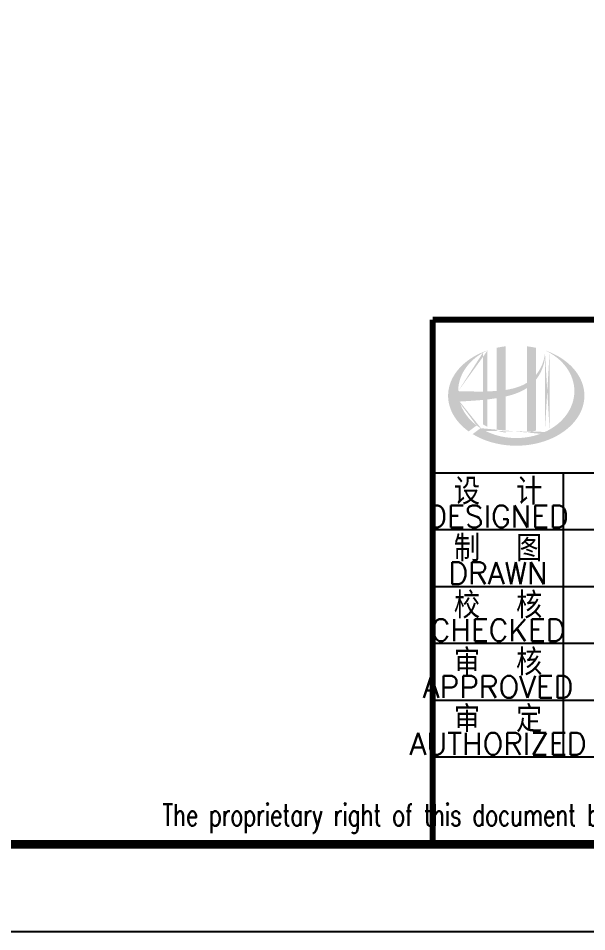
# Model space of a CAD drawing. Extents: x -14715 to 4269, y -24538 to -12228.
# Drawn here: x -11821.9 to -11756.9, y -24537.6 to -24433.1 of the extents above; entities that cross this region are included whole.
import ezdxf
from ezdxf.enums import TextEntityAlignment as Align

# ---------------------------------------------------------------- set-up
doc = ezdxf.new("R2010")
doc.units = 0
doc.header["$LTSCALE"] = 2000
doc.header["$MEASUREMENT"] = 0
doc.layers.get('0').update_dxf_attribs({"linetype": 'CONTINUOUS'})
doc.styles.add('ECEC_TQ', font='txt_l.shx', dxfattribs={"bigfont": 'hztxt_l.shx'})

msp = doc.modelspace()

# ---------------------------------------------------------------- hatches: boundary and pattern name
h = msp.add_hatch(color=256)
edge = h.paths.add_edge_path()
edge.add_spline(control_points=[(-11766.135, -24476.346), (-11766.074, -24476.332), (-11766.013, -24476.318), (-11765.522, -24476.199), (-11765.096, -24476.069), (-11764.346, -24475.758), (-11764.017, -24475.588), (-11763.708, -24475.383)], knot_values=[61.629012, 61.629012, 61.629012, 61.629012, 63.3304306, 63.3304306, 75.3536336, 75.3536336, 85.3986489, 85.3986489, 85.3986489, 85.3986489], degree=3, periodic=0)
edge.add_line((-11763.708, -24475.383), (-11763.708, -24480.485))
edge.add_spline(control_points=[(-11763.708, -24480.485), (-11763.537, -24480.457), (-11763.367, -24480.424), (-11763.019, -24480.343), (-11762.842, -24480.295), (-11762.668, -24480.241)], knot_values=[4.9084564, 4.9084564, 4.9084564, 4.9084564, 4.9928212, 4.9928212, 5.0830337, 5.0830337, 5.0830337, 5.0830337], degree=3, periodic=0)
edge.add_line((-11762.668, -24480.241), (-11762.668, -24474.426))
edge.add_spline(control_points=[(-11762.668, -24474.426), (-11762.582, -24474.317), (-11762.5, -24474.203), (-11762.239, -24473.807), (-11762.082, -24473.507), (-11761.79, -24472.779), (-11761.678, -24472.342), (-11761.631, -24471.888), (-11761.63, -24471.876), (-11761.628, -24471.863)], knot_values=[97.9917441, 97.9917441, 97.9917441, 97.9917441, 101.6421898, 101.6421898, 110.3379755, 110.3379755, 121.9343221, 121.9343221, 122.2706915, 122.2706915, 122.2706915, 122.2706915], degree=3, periodic=0)
edge.add_line((-11761.628, -24471.863), (-11761.628, -24471.159))
edge.add_spline(control_points=[(-11761.628, -24471.159), (-11761.629, -24471.235), (-11761.633, -24471.312), (-11761.638, -24471.389)], knot_values=[126.194075, 126.194075, 126.194075, 126.194075, 128.3967624, 128.3967624, 128.3967624, 128.3967624], degree=3, periodic=0)
edge.add_spline(control_points=[(-11761.638, -24471.389), (-11761.643, -24471.451), (-11761.649, -24471.513), (-11761.657, -24471.575)], knot_values=[124.4170495, 124.4170495, 124.4170495, 124.4170495, 126.194075, 126.194075, 126.194075, 126.194075], degree=3, periodic=0)
edge.add_spline(control_points=[(-11761.657, -24471.575), (-11761.669, -24471.666), (-11761.683, -24471.757), (-11761.701, -24471.848)], knot_values=[121.8052898, 121.8052898, 121.8052898, 121.8052898, 124.4170495, 124.4170495, 124.4170495, 124.4170495], degree=3, periodic=0)
edge.add_spline(control_points=[(-11761.701, -24471.848), (-11761.725, -24471.97), (-11761.754, -24472.091), (-11761.789, -24472.211)], knot_values=[118.3157402, 118.3157402, 118.3157402, 118.3157402, 121.8052898, 121.8052898, 121.8052898, 121.8052898], degree=3, periodic=0)
edge.add_spline(control_points=[(-11761.789, -24472.211), (-11761.824, -24472.332), (-11761.865, -24472.453), (-11761.91, -24472.571)], knot_values=[114.7959879, 114.7959879, 114.7959879, 114.7959879, 118.3157402, 118.3157402, 118.3157402, 118.3157402], degree=3, periodic=0)
edge.add_spline(control_points=[(-11761.91, -24472.571), (-11761.955, -24472.688), (-11762.005, -24472.804), (-11762.059, -24472.917)], knot_values=[111.3296409, 111.3296409, 111.3296409, 111.3296409, 114.7959879, 114.7959879, 114.7959879, 114.7959879], degree=3, periodic=0)
edge.add_spline(control_points=[(-11762.059, -24472.917), (-11762.114, -24473.033), (-11762.175, -24473.146), (-11762.239, -24473.257)], knot_values=[107.7952896, 107.7952896, 107.7952896, 107.7952896, 111.3296409, 111.3296409, 111.3296409, 111.3296409], degree=3, periodic=0)
edge.add_spline(control_points=[(-11762.239, -24473.257), (-11762.302, -24473.365), (-11762.369, -24473.471), (-11762.441, -24473.573)], knot_values=[104.3435789, 104.3435789, 104.3435789, 104.3435789, 107.7952896, 107.7952896, 107.7952896, 107.7952896], degree=3, periodic=0)
edge.add_spline(control_points=[(-11762.441, -24473.573), (-11762.513, -24473.677), (-11762.589, -24473.778), (-11762.668, -24473.875)], knot_values=[100.8506997, 100.8506997, 100.8506997, 100.8506997, 104.3435789, 104.3435789, 104.3435789, 104.3435789], degree=3, periodic=0)
edge.add_line((-11762.668, -24473.875), (-11762.668, -24470.782))
edge.add_spline(control_points=[(-11762.668, -24470.782), (-11763.009, -24470.706), (-11763.357, -24470.647), (-11763.708, -24470.606)], knot_values=[4.4239994, 4.4239994, 4.4239994, 4.4239994, 4.5587406, 4.5587406, 4.5587406, 4.5587406], degree=3, periodic=0)
edge.add_line((-11763.708, -24470.606), (-11763.708, -24474.788))
edge.add_spline(control_points=[(-11763.708, -24474.788), (-11764.428, -24475.233), (-11765.27, -24475.465), (-11766.135, -24475.596)], knot_values=[63.2462151, 63.2462151, 63.2462151, 63.2462151, 87.6891235, 87.6891235, 87.6891235, 87.6891235], degree=3, periodic=0)
edge.add_line((-11766.135, -24475.596), (-11766.135, -24470.606))
edge.add_spline(control_points=[(-11766.135, -24470.606), (-11766.487, -24470.647), (-11766.835, -24470.706), (-11767.175, -24470.782)], knot_values=[4.8660382, 4.8660382, 4.8660382, 4.8660382, 5.0007773, 5.0007773, 5.0007773, 5.0007773], degree=3, periodic=0)
edge.add_line((-11767.175, -24470.782), (-11767.175, -24475.71))
edge.add_spline(control_points=[(-11767.175, -24475.71), (-11767.192, -24475.711), (-11767.541, -24475.738), (-11767.887, -24475.755), (-11768.215, -24475.766)], knot_values=[43.6573559, 43.6573559, 43.6573559, 43.6573559, 44.1342527, 53.4970917, 53.4970917, 53.4970917, 53.4970917], degree=3, periodic=0)
edge.add_line((-11768.215, -24475.766), (-11768.215, -24471.074))
edge.add_spline(control_points=[(-11768.215, -24471.074), (-11768.385, -24471.133), (-11768.553, -24471.196), (-11768.717, -24471.263)], knot_values=[5.1415698, 5.1415698, 5.1415698, 5.1415698, 5.2129208, 5.2129208, 5.2129208, 5.2129208], degree=3, periodic=0)
edge.add_spline(control_points=[(-11768.717, -24471.263), (-11768.786, -24471.291), (-11768.855, -24471.32), (-11769.177, -24471.462), (-11769.422, -24471.585), (-11769.657, -24471.717)], knot_values=[5.2129208, 5.2129208, 5.2129208, 5.2129208, 5.2429596, 5.2429596, 5.3556227, 5.3556227, 5.3556227, 5.3556227], degree=3, periodic=0)
edge.add_spline(control_points=[(-11769.657, -24471.717), (-11769.806, -24471.8), (-11769.95, -24471.888), (-11770.09, -24471.979)], knot_values=[5.3556227, 5.3556227, 5.3556227, 5.3556227, 5.4269737, 5.4269737, 5.4269737, 5.4269737], degree=3, periodic=0)
edge.add_spline(control_points=[(-11770.09, -24471.979), (-11770.164, -24472.027), (-11770.237, -24472.076), (-11770.372, -24472.171), (-11770.434, -24472.216), (-11770.496, -24472.262)], knot_values=[5.4269737, 5.4269737, 5.4269737, 5.4269737, 5.4647645, 5.4647645, 5.4983247, 5.4983247, 5.4983247, 5.4983247], degree=3, periodic=0)
edge.add_spline(control_points=[(-11770.496, -24472.262), (-11770.756, -24472.458), (-11770.997, -24472.667), (-11771.216, -24472.886)], knot_values=[5.4983247, 5.4983247, 5.4983247, 5.4983247, 5.6410266, 5.6410266, 5.6410266, 5.6410266], degree=3, periodic=0)
edge.add_spline(control_points=[(-11771.216, -24472.886), (-11771.286, -24472.956), (-11771.354, -24473.027), (-11771.558, -24473.253), (-11771.687, -24473.412), (-11771.805, -24473.574)], knot_values=[5.6410266, 5.6410266, 5.6410266, 5.6410266, 5.6865694, 5.6865694, 5.7837285, 5.7837285, 5.7837285, 5.7837285], degree=3, periodic=0)
edge.add_spline(control_points=[(-11771.805, -24473.574), (-11771.956, -24473.782), (-11772.089, -24473.995), (-11772.22, -24474.245), (-11772.236, -24474.277), (-11772.252, -24474.309)], knot_values=[5.7837285, 5.7837285, 5.7837285, 5.7837285, 5.9083744, 5.9083744, 5.9264305, 5.9264305, 5.9264305, 5.9264305], degree=3, periodic=0)
edge.add_spline(control_points=[(-11772.252, -24474.309), (-11772.377, -24474.56), (-11772.477, -24474.816), (-11772.552, -24475.076)], knot_values=[5.9264305, 5.9264305, 5.9264305, 5.9264305, 6.0691324, 6.0691324, 6.0691324, 6.0691324], degree=3, periodic=0)
edge.add_spline(control_points=[(-11772.552, -24475.076), (-11772.585, -24475.187), (-11772.612, -24475.298), (-11772.666, -24475.56), (-11772.689, -24475.71), (-11772.703, -24475.861)], knot_values=[6.0691324, 6.0691324, 6.0691324, 6.0691324, 6.1301793, 6.1301793, 6.2118343, 6.2118343, 6.2118343, 6.2118343], degree=3, periodic=0)
edge.add_spline(control_points=[(-11772.703, -24475.861), (-11772.715, -24475.993), (-11772.722, -24476.125), (-11772.722, -24476.256)], knot_values=[6.2118343, 6.2118343, 6.2118343, 6.2118343, 6.2831853, 6.2831853, 6.2831853, 6.2831853], degree=3, periodic=0)
edge.add_spline(control_points=[(-11772.722, -24476.256), (-11772.722, -24476.35), (-11772.719, -24476.443), (-11772.712, -24476.536)], knot_values=[6.2831853, 6.2831853, 6.2831853, 6.2831853, 6.3336547, 6.3336547, 6.3336547, 6.3336547], degree=3, periodic=0)
edge.add_spline(control_points=[(-11772.712, -24476.536), (-11772.7, -24476.723), (-11772.675, -24476.909), (-11772.637, -24477.094)], knot_values=[6.3336547, 6.3336547, 6.3336547, 6.3336547, 6.4345936, 6.4345936, 6.4345936, 6.4345936], degree=3, periodic=0)
edge.add_spline(control_points=[(-11772.637, -24477.094), (-11772.634, -24477.106), (-11772.632, -24477.118), (-11772.593, -24477.303), (-11772.545, -24477.475), (-11772.486, -24477.645)], knot_values=[6.4345936, 6.4345936, 6.4345936, 6.4345936, 6.4412784, 6.4412784, 6.5355325, 6.5355325, 6.5355325, 6.5355325], degree=3, periodic=0)
edge.add_spline(control_points=[(-11772.486, -24477.645), (-11772.424, -24477.828), (-11772.349, -24478.008), (-11772.261, -24478.186)], knot_values=[6.5355325, 6.5355325, 6.5355325, 6.5355325, 6.6364714, 6.6364714, 6.6364714, 6.6364714], degree=3, periodic=0)
edge.add_spline(control_points=[(-11772.261, -24478.186), (-11772.239, -24478.231), (-11772.216, -24478.275), (-11772.123, -24478.452), (-11772.046, -24478.582), (-11771.962, -24478.711)], knot_values=[6.6364714, 6.6364714, 6.6364714, 6.6364714, 6.6618943, 6.6618943, 6.7374102, 6.7374102, 6.7374102, 6.7374102], degree=3, periodic=0)
edge.add_spline(control_points=[(-11771.962, -24478.711), (-11771.85, -24478.882), (-11771.727, -24479.05), (-11771.591, -24479.214)], knot_values=[6.7374102, 6.7374102, 6.7374102, 6.7374102, 6.8383491, 6.8383491, 6.8383491, 6.8383491], degree=3, periodic=0)
edge.add_spline(control_points=[(-11771.591, -24479.214), (-11771.532, -24479.286), (-11771.471, -24479.356), (-11771.325, -24479.516), (-11771.24, -24479.604), (-11771.151, -24479.691)], knot_values=[6.8383491, 6.8383491, 6.8383491, 6.8383491, 6.8825101, 6.8825101, 6.939288, 6.939288, 6.939288, 6.939288], degree=3, periodic=0)
edge.add_spline(control_points=[(-11771.151, -24479.691), (-11770.994, -24479.844), (-11770.825, -24479.993), (-11770.646, -24480.135)], knot_values=[6.939288, 6.939288, 6.939288, 6.939288, 7.0402268, 7.0402268, 7.0402268, 7.0402268], degree=3, periodic=0)
edge.add_spline(control_points=[(-11770.646, -24480.135), (-11770.556, -24480.206), (-11770.465, -24480.275), (-11770.37, -24480.343)], knot_values=[7.0402268, 7.0402268, 7.0402268, 7.0402268, 7.0906963, 7.0906963, 7.0906963, 7.0906963], degree=3, periodic=0)
edge.add_line((-11770.37, -24480.343), (-11769.458, -24479.659))
edge.add_ellipse((-11764.922, -24475.736), major_axis=(6.65, 0), ratio=0.8066765, start_angle=192.81901, end_angle=226.98533, ccw=False)
edge.add_spline(control_points=[(-11771.406, -24476.927), (-11771.166, -24476.912), (-11770.925, -24476.897), (-11770.038, -24476.842), (-11769.39, -24476.799), (-11768.735, -24476.736)], knot_values=[11.3982633, 11.3982633, 11.3982633, 11.3982633, 18.4072897, 18.4072897, 37.1809397, 37.1809397, 37.1809397, 37.1809397], degree=3, periodic=0)
edge.add_line((-11768.735, -24476.736), (-11768.735, -24479.526))
edge.add_spline(control_points=[(-11768.735, -24479.526), (-11768.699, -24479.549), (-11768.664, -24479.571), (-11768.494, -24479.673), (-11768.356, -24479.749), (-11768.215, -24479.82)], knot_values=[4.0499446, 4.0499446, 4.0499446, 4.0499446, 4.0720206, 4.0720206, 4.153257, 4.153257, 4.153257, 4.153257], degree=3, periodic=0)
edge.add_line((-11768.215, -24479.82), (-11768.215, -24476.681))
edge.add_spline(control_points=[(-11768.215, -24476.681), (-11767.893, -24476.645), (-11767.569, -24476.602), (-11767.221, -24476.548), (-11767.198, -24476.545), (-11767.175, -24476.541)], knot_values=[42.1350086, 42.1350086, 42.1350086, 42.1350086, 51.3072277, 51.3072277, 51.9485742, 51.9485742, 51.9485742, 51.9485742], degree=3, periodic=0)
edge.add_line((-11767.175, -24476.541), (-11767.175, -24480.241))
edge.add_spline(control_points=[(-11767.175, -24480.241), (-11766.839, -24480.346), (-11766.49, -24480.428), (-11766.135, -24480.485)], knot_values=[4.3417397, 4.3417397, 4.3417397, 4.3417397, 4.5163155, 4.5163155, 4.5163155, 4.5163155], degree=3, periodic=0)
edge.add_line((-11766.135, -24480.485), (-11766.135, -24476.346))
edge = h.paths.add_edge_path(flags=16)
edge.add_ellipse((-11764.922, -24475.736), major_axis=(6.65, 0), ratio=0.8066765, start_angle=124.98746, end_angle=179.99898, ccw=False)
edge.add_line((-11768.735, -24471.341), (-11768.735, -24475.777))
edge.add_spline(control_points=[(-11768.735, -24475.777), (-11769.688, -24475.79), (-11770.628, -24475.76), (-11771.572, -24475.736)], knot_values=[11.2737302, 11.2737302, 11.2737302, 11.2737302, 38.6875129, 38.6875129, 38.6875129, 38.6875129], degree=3, periodic=0)
edge = h.paths.add_edge_path()
edge.add_spline(control_points=[(-11769.91, -24480.648), (-11769.6, -24480.838), (-11769.268, -24481.011), (-11768.422, -24481.383), (-11767.889, -24481.561), (-11766.782, -24481.827), (-11766.207, -24481.914), (-11765.046, -24481.992), (-11764.459, -24481.982), (-11763.303, -24481.868), (-11762.735, -24481.762), (-11761.644, -24481.462), (-11761.123, -24481.267), (-11760.154, -24480.798), (-11759.706, -24480.524), (-11758.907, -24479.915), (-11758.555, -24479.579), (-11757.962, -24478.864), (-11757.721, -24478.486), (-11757.357, -24477.704), (-11757.234, -24477.302), (-11757.108, -24476.49), (-11757.105, -24476.08), (-11757.22, -24475.266), (-11757.338, -24474.86), (-11757.694, -24474.073), (-11757.932, -24473.691), (-11758.52, -24472.969), (-11758.871, -24472.63), (-11759.669, -24472.013), (-11760.116, -24471.736), (-11760.928, -24471.339), (-11761.272, -24471.197), (-11761.628, -24471.074)], knot_values=[0.8864206, 0.8864206, 0.8864206, 0.8864206, 1.0405566, 1.0405566, 1.2611724, 1.2611724, 1.4817883, 1.4817883, 1.7024042, 1.7024042, 1.9230201, 1.9230201, 2.1436359, 2.1436359, 2.3642518, 2.3642518, 2.5848677, 2.5848677, 2.8054836, 2.8054836, 3.0260994, 3.0260994, 3.2467153, 3.2467153, 3.4685202, 3.4685202, 3.6903251, 3.6903251, 3.9121301, 3.9121301, 4.133935, 4.133935, 4.2832086, 4.2832086, 4.2832086, 4.2832086], degree=3, periodic=0)
edge.add_line((-11761.628, -24471.074), (-11761.628, -24471.075))
edge.add_spline(control_points=[(-11761.628, -24471.076), (-11761.628, -24471.103), (-11761.628, -24471.131), (-11761.628, -24471.159)], knot_values=[128.3967624, 128.3967624, 128.3967624, 128.3967624, 129.1921934, 129.1921934, 129.1921934, 129.1921934], degree=3, periodic=0)
edge.add_line((-11761.628, -24471.159), (-11761.628, -24480.397))
edge.add_ellipse((-11764.922, -24475.736), major_axis=(6.65, 0), ratio=0.8066765, start_angle=232.10542, end_angle=299.68334, ccw=False)
edge.add_line((-11769.006, -24479.97), (-11769.91, -24480.648))
edge = h.paths.add_edge_path(flags=16)
edge.add_ellipse((-11764.922, -24475.736), major_axis=(6.65, 0), ratio=0.8066765, start_angle=304.98746, end_angle=415.01211, ccw=False)
edge.add_line((-11761.108, -24480.132), (-11761.108, -24471.341))

# ---------------------------------------------------------------- linework, layer by layer
for p, q in [((-11774.5, -24485.063), (-11664.5, -24485.063)), ((-11759.5, -24517.563), (-11759.5, -24485.063)), ((-11774.5, -24491.563), (-11719.5, -24491.563)), ((-11774.5, -24498.063), (-11719.5, -24498.063)), ((-11774.5, -24504.563), (-11719.5, -24504.563)), ((-11774.5, -24511.063), (-11719.5, -24511.063)), ((-11774.5, -24517.563), (-11594.5, -24517.563)), ((-11774.5, -24527.563), (-11594.5, -24527.563)), ((-11584.5, -24537.563), (-12635.75, -24537.563))]:
    msp.add_line(p, q)
at = {"color": 0, "const_width": 1}
msp.add_lwpolyline([(-11594.5, -24527.563), (-12610.75, -24527.563), (-12610.75, -23953.563), (-11594.5, -23953.563)], close=True, dxfattribs=at)
at = {"const_width": 0.7}
for points in [[(-11594.5, -24467.563), (-11774.5, -24467.563)], [(-11774.5, -24467.563), (-11774.5, -24527.563)]]:
    msp.add_lwpolyline(points, dxfattribs=at)

# ---------------------------------------------------------------- texts
at = {"style": 'ECEC_TQ'}
for s, height, p in [('设  计', 3, (-11767, -24487.063)), ('DESIGNED', 2.5, (-11767, -24490.063)), ('制  图', 3, (-11767, -24493.563)), ('DRAWN', 2.5, (-11767, -24496.563)), ('校  核', 3, (-11767, -24500.063)), ('CHECKED', 2.5, (-11767, -24503.063)), ('审  核', 3, (-11767, -24506.563)), ('APPROVED', 2.5, (-11767, -24509.563)), ('审  定', 3, (-11767, -24513.063)), ('AUTHORIZED', 2.5, (-11767, -24516.063))]:
    msp.add_text(s, height=height, dxfattribs=at).set_placement(p, align=Align.MIDDLE)
at = {"style": 'ECEC_TQ', "width": 0.72}
msp.add_text('The proprietary right of this document belongs to Anhui Huadong Chemical And Medical Engineering  Co.,Ltd.  and any replication or transfer to the 3rd. side is forbidden without its permission. ', height=2.5, dxfattribs=at).set_placement((-11684.5, -24524.563), align=Align.MIDDLE)

doc.saveas('drawing.dxf')
